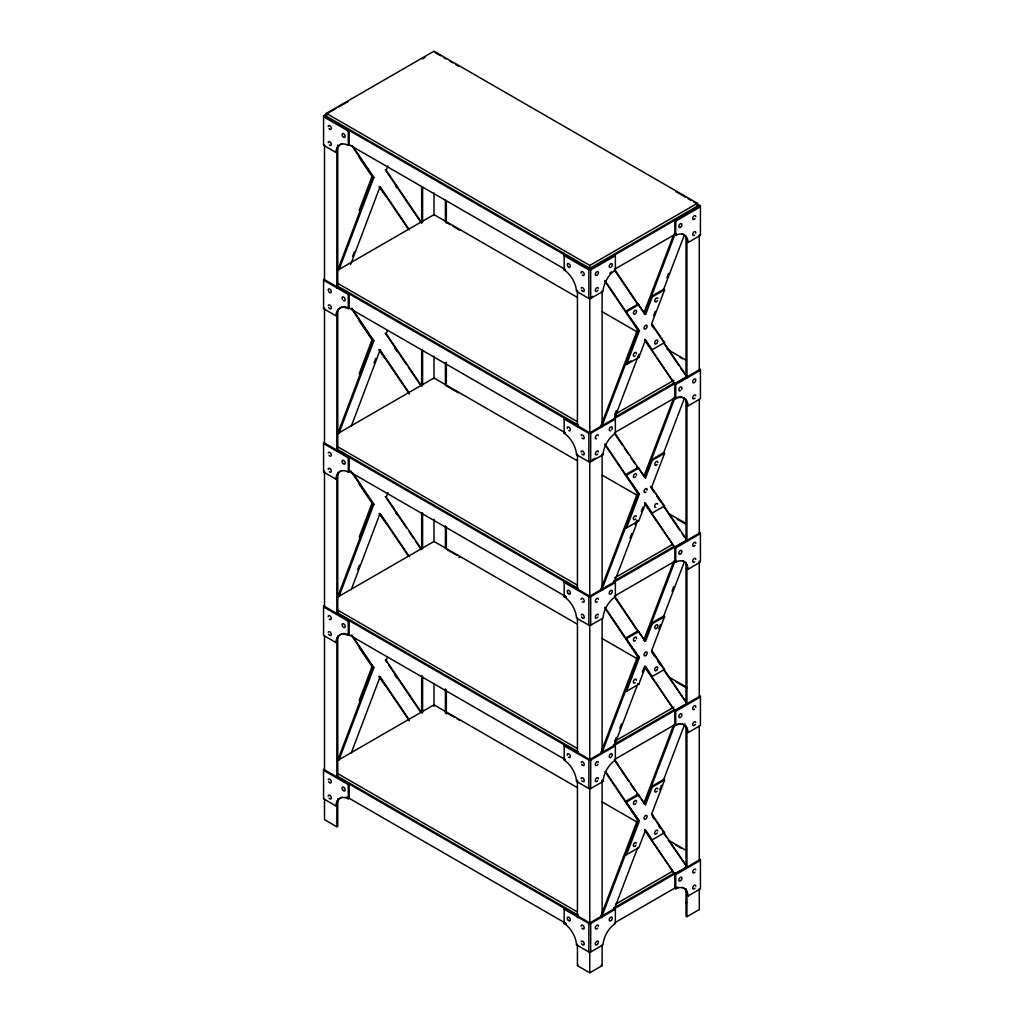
<?xml version="1.0" encoding="UTF-8"?>
<svg xmlns="http://www.w3.org/2000/svg" width="1024" height="1024" viewBox="0 0 1024 1024"><rect width="100%" height="100%" fill="white"/><g stroke="black" fill="none" stroke-linecap="round" stroke-linejoin="round"><path stroke-width="1.5" d="M699.494 696.448L674.829 710.694L674.829 724.941L644.659 804.134L645.581 804.672L652.262 787.123L664.602 780.006L663.68 779.469L651.341 786.598L652.262 787.123M360.102 157.888L359.168 157.363L372.045 176.384L359.258 210.214L360.179 210.739M337.971 269.491L372.966 176.909L351.68 145.472M338.893 270.016L373.888 177.446L352.614 145.997M352.576 256.371L354.266 251.891M350.669 264.384L380.083 186.586L409.357 229.85M421.696 222.72L386.227 170.317L387.93 165.837M360.102 321.293L359.168 320.755L372.045 339.776L359.258 373.606L360.179 374.144M337.408 434.381L372.966 340.301L351.68 308.864M338.893 433.408L373.888 340.838L351.718 308.083M374.067 362.918L375.757 358.426M351.232 426.291L380.083 349.978L379.162 349.453L409.331 394.022M421.696 386.112L386.227 333.709L387.366 330.726M360.102 484.685L359.168 484.147L372.045 503.168L359.258 536.998L360.179 537.536M337.408 597.773L372.966 503.706L350.797 470.95M338.893 596.813L373.888 504.23L352.614 472.794M357.658 569.702L359.36 565.21M351.232 589.683L380.083 513.382L409.357 556.634M421.696 549.517L386.227 497.114L387.93 492.634M360.102 648.077L359.168 647.552L372.045 666.56L359.258 700.39L360.179 700.928M337.971 759.68L372.966 667.098L351.68 635.648M338.893 760.205L373.888 667.622L351.718 634.88M351.232 753.075L380.083 676.774L379.162 676.237L409.331 720.806M421.696 712.909L386.227 660.506L387.366 657.523M601.754 423.603L637.542 329.651L604.941 281.306M602.112 425.626L601.19 425.088L602.112 425.626L638.464 330.189L604.979 280.525M625.6 363.981L626.522 364.518L639.398 330.726L625.677 311.219L638.016 304.102L645.581 314.483L652.262 296.947L664.602 289.818L663.68 289.28L651.341 296.41L652.262 296.947M614.656 414.976L616.371 410.496M666.918 277.798L668.621 273.331M638.925 354.253L614.451 418.509L615.373 419.072L615.373 433.318A18.675 10.778 -60 0 0 603.034 454.694L590.694 461.811L588.851 461.811L576.512 454.694A18.675 10.778 60 0 0 564.173 433.318L564.173 419.072L565.094 418.534M653.606 315.725L655.283 311.322M663.309 290.266L684.326 235.098M626.522 364.518L638.861 357.389L645.542 339.853L644.621 339.315L674.598 383.782L644.57 340.083M664.602 289.818L651.725 323.61L664.525 342.579L652.186 349.696L651.264 349.158M601.754 586.995L637.542 493.056L604.941 444.698M643.725 476.813L673.894 397.619L674.829 398.157L644.659 477.338L645.581 477.875L652.262 460.339L664.602 453.21L663.68 452.672L651.341 459.802L652.262 460.339M602.112 589.018L601.19 588.48L602.112 589.018L638.464 493.594L604.979 443.93M625.6 527.373L626.522 527.91L639.398 494.118L625.677 474.624L638.016 467.494L645.581 477.875M630.029 538.035L631.731 533.555M635.149 524.582L636.864 520.102M651.264 512.563L652.186 513.088L664.525 505.971L650.803 486.464L686.938 540.045L589.773 596.16L565.094 581.914L564.173 582.451L564.173 596.698A18.675 10.778 60 0 1 576.512 618.074L588.851 625.19L590.694 625.19L603.034 618.074A18.675 10.778 -60 0 1 615.373 596.698L615.373 582.451L614.451 581.914L637.786 520.64M641.28 511.475L642.944 507.098M663.309 453.658L684.326 398.49M651.725 487.002L664.602 453.21M601.754 750.387L637.542 656.448L604.941 608.09M602.112 752.422L601.19 751.885L602.112 752.422L638.464 656.986L604.979 607.322M625.6 690.765L626.522 691.302L639.398 657.523L625.677 638.016L638.016 630.886L645.581 641.28L652.262 623.731L664.602 616.614L663.68 616.077L651.341 623.194L652.262 623.731M614.656 741.773L616.371 737.293M619.789 728.32L621.491 723.84M672.038 591.168L673.741 586.701M565.094 745.293L564.173 745.83L564.173 760.077A18.675 10.778 60 0 1 576.512 781.44L588.851 788.57L590.694 788.57L603.034 781.44A18.675 10.778 -60 0 1 615.373 760.077L615.373 745.83L614.451 745.293L637.786 684.032M642.342 672.077L644.045 667.597M658.752 628.979L660.467 624.512M662.733 618.547L684.326 561.882M626.522 691.302L638.861 684.186L645.542 666.637L644.621 666.099L674.598 710.566L644.57 666.88M664.602 616.614L651.725 650.394L664.525 669.363L652.186 676.493L651.264 675.955M601.754 913.779L637.542 819.84L604.941 771.482M643.725 803.597L673.894 724.403L675.75 725.478A18.675 10.778 -60 0 1 688.09 732.608L700.429 725.478L700.429 695.923M602.112 915.814L601.19 915.277L602.112 915.814L638.464 820.378L605.862 772.019M625.6 854.17L626.522 854.707L639.398 820.915L625.677 801.408L638.016 794.291L645.581 804.672M565.094 908.685L564.173 909.222L564.173 923.469A18.675 10.778 60 0 1 576.512 944.845L588.851 951.962L590.694 951.962L603.034 944.845A18.675 10.778 -60 0 1 615.373 923.469L615.373 909.222L614.451 908.685L637.786 847.424M659.763 789.747L661.44 785.344M663.309 780.454L684.89 723.789M664.602 780.006L651.725 813.786L664.525 832.755L652.186 839.885L651.264 839.347M326.349 117.632L326.349 113.357L433.997 51.2L697.421 203.29L697.421 207.565M335.91 108.595L323.571 115.725L323.571 145.28L335.91 152.41L336.832 151.872A18.675 10.778 60 0 1 341.862 143.744M338.65 107.008L348.25 101.478M422.336 58.957L425.075 57.382M324.506 116.25L327.245 114.624M336.832 123.328L337.766 122.79M323.571 116.787L348.25 131.034L349.171 130.496L349.171 144.742L348.25 145.28A18.675 10.778 60 0 0 335.91 152.41M337.395 270.387L433.997 214.618L577.434 297.421M336.832 286.72L337.766 286.182L578.355 425.088L577.434 425.626M323.571 280.166L348.25 294.413L349.171 293.875L349.171 308.122L348.25 308.659A18.675 10.778 60 0 0 335.91 315.789L323.571 308.659L323.571 279.104M335.91 315.789L336.832 315.251A18.675 10.778 60 0 1 346.061 306.995M324.506 116.198L589.773 269.402L614.451 255.155L615.373 255.693L615.373 269.939A18.675 10.778 -60 0 0 603.034 291.315L590.694 298.432L588.851 298.432L576.512 291.315A18.675 10.778 60 0 0 564.173 269.939L564.173 255.693L565.094 255.155M564.173 269.939L565.094 269.402M577.434 262.234L578.355 261.696M326.349 113.357L589.773 265.434L697.421 203.29M326.349 116.198L589.773 268.288L697.421 206.131M589.773 269.35L699.277 206.131M693.568 201.83L700.429 205.786L700.429 235.341L688.09 242.47A18.675 10.778 -60 0 0 675.75 235.341L674.829 234.816L674.829 220.57L699.494 206.323L696.525 204.557M564.173 255.693L588.851 269.939L590.694 269.939L615.373 255.693M674.829 220.57L675.75 221.094L700.429 206.848M576.512 291.315L577.434 290.778M614.426 269.363L675.994 233.818M337.395 433.805L433.997 378.022L577.434 460.838M589.773 297.907L592.512 296.32M323.571 443.546L348.25 457.792L349.171 457.254L349.171 471.501L348.25 472.038A18.675 10.778 60 0 0 335.91 479.155L323.571 472.038L323.571 442.47M335.91 479.155L336.832 478.63A18.675 10.778 60 0 1 341.862 470.502M626.598 311.757L638.938 304.64M628.339 362.394L631.078 360.819M564.173 433.318L565.094 432.781M616 413.709L673.958 380.25M614.861 417.19L673.69 383.232M700.429 369.165L700.429 398.72L688.09 405.85A18.675 10.778 -60 0 0 675.75 398.72L674.829 398.195L674.829 383.949L699.494 369.702M564.173 419.072L588.851 433.318L590.694 433.318L615.373 419.072M674.829 383.949L675.75 384.474L700.429 370.227M576.512 454.694L577.434 454.157L577.434 589.978M675.994 397.222L614.426 432.768L615.373 433.318M337.395 597.222L433.997 541.44L577.434 624.256M592.512 459.699L595.251 458.112M336.832 613.517L337.766 612.979L578.355 751.885L577.434 752.422M323.571 606.925L348.25 621.171L349.171 620.634L349.171 634.88L348.25 635.418A18.675 10.778 60 0 0 335.91 642.534L323.571 635.418L323.571 605.85M458.906 557.542L459.827 557.005M335.91 642.534L336.832 642.01A18.675 10.778 60 0 1 346.061 633.754M626.598 475.149L638.938 468.032M626.522 527.91L638.861 520.781L645.542 503.245L652.186 513.088M564.173 596.698L565.094 596.16M614.618 577.92L672.576 544.448M613.491 581.376L673.69 546.624M614.669 596.275L644.659 640.742L674.829 561.549L674.829 547.315L699.494 533.069M564.173 582.451L588.851 596.698L590.694 596.698L615.373 582.451M674.829 547.315L675.75 547.853L700.429 533.606M576.512 618.074L577.434 617.536M614.426 596.16L675.994 560.614M337.395 760.627L433.997 704.858L577.434 787.661M682.138 560.563A18.675 10.778 -60 0 1 687.168 568.691L688.09 569.229L700.429 562.099L700.429 532.544M336.832 776.909L337.766 776.371L578.355 915.277L577.434 915.814M323.571 770.317L348.25 784.563L349.171 784.026L349.171 798.272L348.25 798.81A18.675 10.778 60 0 0 335.91 805.939L323.571 798.81L323.571 769.254M335.91 805.939L336.832 805.402A18.675 10.778 60 0 1 341.862 797.274M626.598 638.554L638.938 631.424M324.506 798.861L324.506 819.648L336.832 826.765L337.766 826.24L337.766 798.669M564.173 760.077L565.094 759.539M614.618 741.338L673.958 707.072M613.491 744.768L673.69 710.016M564.173 745.83L588.851 760.077L590.694 760.077L615.373 745.83M674.829 710.694L675.75 711.232L700.429 696.986M576.512 781.44L577.434 780.915M614.426 759.552L675.994 724.006M626.598 801.946L638.938 794.816M626.522 854.707L638.861 847.578L645.542 830.042L652.186 839.885M564.173 923.469L565.094 922.931M616 903.949L672.576 871.283M613.491 908.173L675.059 872.627M700.429 859.315L700.429 888.87L688.09 896A18.675 10.778 -60 0 0 675.75 888.87L674.829 888.346L674.829 874.099L699.494 859.853M564.173 909.222L588.851 923.469L590.694 923.469L615.373 909.222M674.829 874.099L675.75 874.624L700.429 860.378M576.512 944.845L577.434 944.307M675.994 887.411L614.426 922.944L615.373 923.469M577.434 944.896L577.434 965.67L578.355 965.146M686.003 902.989L686.938 902.451M577.434 965.67L589.773 972.8L602.112 965.67L602.112 944.896M686.003 888.602L686.003 916.173L686.938 916.698L699.277 909.581L699.277 888.794M386.227 170.317L385.306 169.792L420.774 222.195M372.045 176.384L373.888 177.446M385.843 195.93L379.072 186.752M386.227 333.709L385.306 333.184L406.592 364.621M372.045 339.776L373.888 340.838M385.843 359.322L379.072 350.144M386.227 497.114L385.306 496.576L406.592 528.026M372.045 503.168L373.888 504.23M385.843 522.714L379.072 513.549M386.227 660.506L385.306 659.968L387.085 662.592M372.045 666.56L373.888 667.622M385.843 686.118L379.072 676.941M435.149 52.634L440.64 55.795M443.379 57.382L446.118 58.957M450.24 61.338L452.979 62.925M455.718 64.499L458.458 66.086M675.75 191.539L685.35 197.082M688.09 198.656L690.829 200.243M686.003 212.723L686.938 213.261M688.09 242.47L687.168 241.933A18.675 10.778 -60 0 0 682.138 233.818M601.19 261.696L602.112 262.234M349.286 144.755L564.992 269.299M602.266 311.757L638.118 332.454M667.085 349.184L686.387 360.333M447.488 223.13L450.24 224.717M452.979 226.304L459.827 230.259M679.859 357.286L682.598 358.874M680.717 368.269L686.938 376.653L589.773 432.781L324.506 279.629M688.09 405.85L687.168 405.312A18.675 10.778 -60 0 0 677.939 397.056M337.382 283.136L577.357 421.683M347.904 307.354L564.992 432.691M603.034 454.694L602.112 454.157L602.112 589.978M602.266 475.174L638.118 495.872M668.454 513.395L686.387 523.738M447.488 386.509L458.458 392.845M677.12 519.078L685.35 523.827M686.003 539.52L686.938 540.045L681.6 532.979M688.09 569.229A18.675 10.778 -60 0 0 675.75 562.099L673.894 561.011L643.725 640.205L645.581 641.28M337.382 446.554L577.357 585.101M324.506 443.008L349.171 457.254M349.286 471.552L566.374 596.877M602.266 638.579L638.118 659.29M668.454 676.8L686.387 687.155M447.488 549.888L457.088 555.43M675.75 681.664L686.72 688M663.974 670.234L686.938 703.45L589.773 759.539L324.506 606.387M688.09 732.608L687.168 732.07A18.675 10.778 -60 0 0 677.939 723.814M337.382 609.958L577.357 748.506M347.904 634.138L564.992 759.475M602.112 780.915L603.034 781.44M602.266 801.997L638.118 822.694M668.454 840.218L686.387 850.573M446.118 712.486L454.349 717.235M457.088 718.822L459.827 720.41M675.75 845.069L681.229 848.23M668.39 840.166L686.938 866.842L589.773 922.931L324.506 769.779M688.09 896L687.168 895.462A18.675 10.778 -60 0 0 682.138 887.334M337.382 773.376L577.357 911.923M349.286 798.336L566.374 923.674M601.19 965.146L602.112 965.67M645.581 314.483L643.725 313.408L673.894 234.227L674.829 234.765L644.659 313.946L614.669 269.491M663.59 342.042L664.525 342.579M637.542 329.651L639.398 330.726M686.003 376.115L686.938 376.653L651.661 324.339M637.939 356.851L638.861 357.389M663.59 505.434L664.525 505.971M637.542 493.056L639.398 494.118M613.517 581.363L614.451 581.901M663.59 668.826L664.525 669.363M637.542 656.448L639.398 657.523M686.003 702.912L686.938 703.45L651.661 651.123M637.939 683.648L638.861 684.186M613.517 744.755L614.451 745.293M663.59 832.23L664.525 832.755M637.542 819.84L639.398 820.915M686.003 866.304L686.938 866.842L651.661 814.515M613.517 908.147L614.451 908.685M395.533 185.741L397.248 188.275M379.994 187.29L408.435 229.312M408.358 367.245L419.891 384.269M394.675 347.866L397.248 351.667M380.083 349.978L409.357 393.242M409.254 531.955L413.683 538.496M415.45 541.12L420.774 548.979M395.533 512.525L397.248 515.059M379.994 514.074L408.435 556.109M388.736 665.05L419.891 711.066M394.675 674.65L397.248 678.451M380.083 676.774L409.357 720.038M614.63 270.259L637.555 304.256M651.648 325.146L654.285 329.062M663.974 343.45L678.963 365.658M645.542 339.853L652.186 349.696M614.669 432.883L643.827 476.109M614.63 433.651L622.566 445.427M624.333 448.038L628.736 454.579M630.502 457.19L634.918 463.731M636.672 466.342L638.438 468.966M650.765 487.232L654.285 492.467M656.934 496.384L660.454 501.606M663.974 506.842L679.846 530.368M644.621 502.707L674.598 547.174L644.57 503.475M614.63 597.043L636.672 629.747M651.648 651.942L654.285 655.859M657.805 661.082L660.454 665.011M645.542 666.637L652.186 676.493M614.669 759.667L643.827 802.906M614.63 760.448L628.736 781.363M630.502 783.987L634.918 790.515M636.672 793.139L638.438 795.75M652.518 816.64L654.285 819.251M658.688 825.792L660.454 828.403M663.104 832.32L666.624 837.555M644.621 829.504L674.598 873.958L644.57 830.272M699.277 234.906L699.277 370.803M699.277 399.578L699.277 533.875M699.277 561.05L699.277 696.947M699.277 725.722L699.277 860.019M686.938 238.835L686.938 377.933M686.938 401.907L686.938 541.005M686.938 564.979L686.938 704.077M686.938 728.051L686.938 867.136M686.938 891.123L686.938 916.698M686.003 236.314L686.003 375.795M686.003 399.386L686.003 540.467M686.003 562.458L686.003 703.539M686.003 725.914L686.003 866.611M675.75 221.094L675.75 235.341M675.75 384.474L675.75 398.72M675.75 547.853L675.75 562.099M675.75 711.232L675.75 725.478M675.75 874.624L675.75 888.87M602.112 291.008L602.112 426.906M602.112 618.752L602.112 753.05M602.112 780.224L602.112 917.709M590.694 269.939L590.694 298.432M590.694 433.318L590.694 461.811M590.694 596.698L590.694 625.19M590.694 760.077L590.694 788.57M590.694 923.469L590.694 951.962M589.773 265.434L589.773 268.288M589.773 298.138L589.773 432.422M589.773 461.197L589.773 597.094M589.773 625.869L589.773 760.166M589.773 787.341L589.773 923.238M589.773 952.013L589.773 972.8M588.851 269.939L588.851 298.432M588.851 433.318L588.851 461.811M588.851 596.698L588.851 625.19M588.851 760.077L588.851 788.57M588.851 923.469L588.851 951.962M577.434 291.008L577.434 426.906M577.434 618.752L577.434 753.05M577.434 780.224L577.434 917.709M446.336 200.794L446.336 223.181M446.336 362.266L446.336 386.253M446.336 526.938L446.336 549.325M446.336 690.01L446.336 713.984M445.414 199.731L445.414 222.106M445.414 362.803L445.414 385.178M445.414 525.875L445.414 548.25M445.414 688.947L445.414 712.922M433.997 193.139L433.997 215.526M433.997 356.211L433.997 378.598M433.997 519.283L433.997 541.67M433.997 683.955L433.997 706.33M422.592 186.944L422.592 222.106M422.592 350.016L422.592 385.178M422.592 513.088L422.592 548.25M422.592 676.16L422.592 712.922M421.658 186.406L421.658 223.181M421.658 349.478L421.658 386.253M421.658 512.55L421.658 549.325M421.658 675.622L421.658 712.397M348.25 131.034L348.25 145.28M348.25 294.413L348.25 308.659M348.25 457.792L348.25 472.038M348.25 621.171L348.25 635.418M348.25 784.563L348.25 798.81M337.766 145.178L337.766 287.462M337.766 309.453L337.766 450.534M337.766 472.525L337.766 613.606M337.766 635.981L337.766 778.278M336.832 147.302L336.832 288M336.832 311.974L336.832 451.072M336.832 475.046L336.832 614.144M336.832 638.118L336.832 777.203M336.832 801.19L336.832 826.765M324.506 144.973L324.506 279.27M324.506 308.045L324.506 443.942M324.506 471.117L324.506 607.014M324.506 635.789L324.506 770.086M634.445 519.706A2.176 1.254 -60 0 1 633.754 517.133A2.176 1.254 -60 0 1 636.339 516.442M635.622 518.861A2.176 1.254 -60 0 1 635.251 519.245M646.003 492.032A2.176 1.254 -60 0 1 644.058 491.584A2.176 1.254 -60 0 1 645.734 488.691A2.176 1.254 -60 0 1 647.091 490.138M656.333 465.114A2.176 1.254 -60 0 1 654.784 464.218A2.176 1.254 -60 0 1 656.333 461.555A2.176 1.254 -60 0 1 657.869 462.438M657.101 464.422A2.176 1.254 -60 0 1 656.73 464.819M655.795 507.392A2.176 1.254 -60 0 1 655.104 504.806A2.176 1.254 -60 0 1 657.677 504.115M634.214 477.645A2.176 1.254 -60 0 1 633.587 475.712A2.176 1.254 -60 0 1 635.52 473.677A2.176 1.254 -60 0 1 636.48 475.251M635.763 476.749A2.176 1.254 -60 0 1 635.392 477.146M596.864 765.414A2.176 1.254 -60 0 1 595.328 764.685A2.176 1.254 -60 0 1 596.595 762.035A2.176 1.254 -60 0 1 598.362 762.317M597.952 764.262A2.176 1.254 -60 0 1 597.632 764.736M611.149 757.107A2.176 1.254 -60 0 1 609.216 756.352A2.176 1.254 -60 0 1 611.392 753.638A2.176 1.254 -60 0 1 611.84 756.25M597.632 780.762A2.176 1.254 -60 0 1 595.418 781.107A2.176 1.254 -60 0 1 596.595 778.061A2.176 1.254 -60 0 1 598.413 778.778M581.133 778.778A2.176 1.254 60 0 1 582.95 778.061A2.176 1.254 60 0 1 584.128 781.107A2.176 1.254 60 0 1 581.901 780.762M567.309 755.226A2.176 1.254 60 0 1 568.666 753.766A2.176 1.254 60 0 1 570.33 756.659A2.176 1.254 60 0 1 568.397 757.107M581.184 762.317A2.176 1.254 60 0 1 582.95 762.035A2.176 1.254 60 0 1 584.218 764.685A2.176 1.254 60 0 1 582.682 765.414M582.272 765.12A2.176 1.254 60 0 1 581.581 764.262M328.205 142.618A2.176 1.254 60 0 1 329.882 141.811A2.176 1.254 60 0 1 331.264 144.691A2.176 1.254 60 0 1 329.344 144.986M342.528 136.115A2.176 1.254 60 0 1 343.091 133.504A2.176 1.254 60 0 1 345.165 136.525A2.176 1.254 60 0 1 342.848 136.589M328.205 126.579A2.176 1.254 60 0 1 329.741 125.696A2.176 1.254 60 0 1 331.29 128.358A2.176 1.254 60 0 1 329.741 129.254M329.344 128.96A2.176 1.254 60 0 1 328.973 128.576M695.027 218.637A2.176 1.254 -60 0 1 692.813 218.982A2.176 1.254 -60 0 1 693.99 215.936A2.176 1.254 -60 0 1 695.795 216.653M681.152 226.65A2.176 1.254 -60 0 1 678.835 226.598A2.176 1.254 -60 0 1 680.909 223.578A2.176 1.254 -60 0 1 681.472 226.176M694.656 235.059A2.176 1.254 -60 0 1 692.723 234.611A2.176 1.254 -60 0 1 694.387 231.718A2.176 1.254 -60 0 1 695.744 233.165M328.205 469.363A2.176 1.254 60 0 1 329.882 468.557A2.176 1.254 60 0 1 331.264 471.437A2.176 1.254 60 0 1 329.344 471.744M342.528 462.874A2.176 1.254 60 0 1 343.091 460.262A2.176 1.254 60 0 1 345.165 463.283A2.176 1.254 60 0 1 342.848 463.334M328.256 452.902A2.176 1.254 60 0 1 330.829 453.594A2.176 1.254 60 0 1 330.138 456.179M329.344 455.718A2.176 1.254 60 0 1 328.973 455.322M596.467 438.835A2.176 1.254 -60 0 1 595.776 436.25A2.176 1.254 -60 0 1 598.362 435.558M610.752 430.643A2.176 1.254 -60 0 1 609.254 429.261A2.176 1.254 -60 0 1 611.52 426.88A2.176 1.254 -60 0 1 611.84 429.491M597.632 454.003A2.176 1.254 -60 0 1 595.418 454.349A2.176 1.254 -60 0 1 596.595 451.315A2.176 1.254 -60 0 1 598.413 452.019M581.133 452.019A2.176 1.254 60 0 1 582.95 451.315A2.176 1.254 60 0 1 584.128 454.349A2.176 1.254 60 0 1 581.901 454.003M567.309 428.467A2.176 1.254 60 0 1 568.525 426.957A2.176 1.254 60 0 1 570.33 429.594A2.176 1.254 60 0 1 568.794 430.643M581.184 435.558A2.176 1.254 60 0 1 583.77 436.25A2.176 1.254 60 0 1 583.078 438.835M582.272 438.374A2.176 1.254 60 0 1 581.901 437.978M693.862 546.24A2.176 1.254 -60 0 1 692.736 544.858A2.176 1.254 -60 0 1 694.387 542.438A2.176 1.254 -60 0 1 695.795 543.398M695.027 545.395A2.176 1.254 -60 0 1 694.656 545.779M681.152 553.408A2.176 1.254 -60 0 1 678.835 553.344A2.176 1.254 -60 0 1 680.909 550.323A2.176 1.254 -60 0 1 681.472 552.934M694.656 561.805A2.176 1.254 -60 0 1 692.736 561.51A2.176 1.254 -60 0 1 694.118 558.63A2.176 1.254 -60 0 1 695.795 559.437M634.854 846.336A2.176 1.254 -60 0 1 633.318 845.594A2.176 1.254 -60 0 1 634.586 842.957A2.176 1.254 -60 0 1 636.339 843.226M635.942 845.184A2.176 1.254 -60 0 1 635.251 846.042M646.003 818.816A2.176 1.254 -60 0 1 644.058 818.061A2.176 1.254 -60 0 1 646.246 815.347A2.176 1.254 -60 0 1 646.694 817.958M655.936 792.077A2.176 1.254 -60 0 1 655.245 789.491A2.176 1.254 -60 0 1 657.818 788.8M657.101 791.219A2.176 1.254 -60 0 1 656.73 791.616M656.192 834.01A2.176 1.254 -60 0 1 654.656 833.267A2.176 1.254 -60 0 1 655.923 830.63A2.176 1.254 -60 0 1 657.677 830.912M657.28 832.858A2.176 1.254 -60 0 1 656.96 833.318M634.586 804.39A2.176 1.254 -60 0 1 633.498 802.842A2.176 1.254 -60 0 1 635.392 800.499A2.176 1.254 -60 0 1 636.48 802.048M635.763 803.546A2.176 1.254 -60 0 1 635.392 803.93M347.597 634.202A18.675 10.778 60 0 1 349.171 634.88M328.256 632.307A2.176 1.254 60 0 1 330.01 632.038A2.176 1.254 60 0 1 331.277 634.675A2.176 1.254 60 0 1 329.741 635.418M329.344 635.123A2.176 1.254 60 0 1 328.653 634.266M342.528 626.253A2.176 1.254 60 0 1 342.976 623.629A2.176 1.254 60 0 1 345.165 626.355A2.176 1.254 60 0 1 343.219 627.11M328.205 616.717A2.176 1.254 60 0 1 329.882 615.91A2.176 1.254 60 0 1 331.264 618.79A2.176 1.254 60 0 1 329.344 619.098M609.843 273.382A18.675 10.778 -60 0 1 611.328 271.872M597.261 274.995A2.176 1.254 -60 0 1 595.328 274.547A2.176 1.254 -60 0 1 597.005 271.654A2.176 1.254 -60 0 1 598.362 273.101M597.952 274.138A2.176 1.254 -60 0 1 597.632 274.598M611.52 266.586A2.176 1.254 -60 0 1 609.216 266.534A2.176 1.254 -60 0 1 611.277 263.514A2.176 1.254 -60 0 1 611.84 266.125M596.864 291.315A2.176 1.254 -60 0 1 595.328 290.573A2.176 1.254 -60 0 1 596.595 287.936A2.176 1.254 -60 0 1 598.362 288.205M597.952 290.163A2.176 1.254 -60 0 1 597.632 290.624M581.184 288.205A2.176 1.254 60 0 1 582.95 287.936A2.176 1.254 60 0 1 584.218 290.573A2.176 1.254 60 0 1 582.682 291.315M582.272 291.021A2.176 1.254 60 0 1 581.581 290.163M567.258 264.602A2.176 1.254 60 0 1 569.062 263.885A2.176 1.254 60 0 1 570.24 266.931A2.176 1.254 60 0 1 568.026 266.586M567.706 266.125A2.176 1.254 60 0 1 567.462 265.613M581.184 273.101A2.176 1.254 60 0 1 582.541 271.654A2.176 1.254 60 0 1 584.218 274.547A2.176 1.254 60 0 1 582.272 274.995M597.261 601.754A2.176 1.254 -60 0 1 595.341 601.446A2.176 1.254 -60 0 1 596.736 598.566A2.176 1.254 -60 0 1 598.413 599.373M611.52 593.344A2.176 1.254 -60 0 1 609.216 593.293A2.176 1.254 -60 0 1 611.277 590.272A2.176 1.254 -60 0 1 611.84 592.87M596.864 618.074A2.176 1.254 -60 0 1 595.328 617.331A2.176 1.254 -60 0 1 596.595 614.682A2.176 1.254 -60 0 1 598.362 614.963M597.952 616.922A2.176 1.254 -60 0 1 597.632 617.382M581.184 614.963A2.176 1.254 60 0 1 582.95 614.682A2.176 1.254 60 0 1 584.218 617.331A2.176 1.254 60 0 1 582.682 618.074M582.272 617.779A2.176 1.254 60 0 1 581.581 616.922M567.706 592.87A2.176 1.254 60 0 1 568.269 590.272A2.176 1.254 60 0 1 570.33 593.293A2.176 1.254 60 0 1 568.026 593.344M581.133 599.373A2.176 1.254 60 0 1 582.81 598.566A2.176 1.254 60 0 1 584.192 601.446A2.176 1.254 60 0 1 582.272 601.754M346.061 797.146A18.675 10.778 60 0 1 347.597 797.594M328.205 796.134A2.176 1.254 60 0 1 330.01 795.43A2.176 1.254 60 0 1 331.187 798.477A2.176 1.254 60 0 1 328.973 798.131M342.528 789.645A2.176 1.254 60 0 1 343.091 787.034A2.176 1.254 60 0 1 345.165 790.054A2.176 1.254 60 0 1 342.848 790.118M328.256 779.686A2.176 1.254 60 0 1 330.01 779.405A2.176 1.254 60 0 1 331.277 782.042A2.176 1.254 60 0 1 329.741 782.784M329.344 782.49A2.176 1.254 60 0 1 328.653 781.632M695.347 381.542A2.176 1.254 -60 0 1 692.864 382.477A2.176 1.254 -60 0 1 694.118 379.213A2.176 1.254 -60 0 1 695.744 380.518M680.371 390.707A2.176 1.254 -60 0 1 678.886 389.325A2.176 1.254 -60 0 1 681.152 386.944A2.176 1.254 -60 0 1 681.472 389.555M693.862 398.899A2.176 1.254 -60 0 1 693.171 396.314A2.176 1.254 -60 0 1 695.744 395.622M695.027 398.042A2.176 1.254 -60 0 1 694.656 398.438M328.256 305.562A2.176 1.254 60 0 1 330.01 305.28A2.176 1.254 60 0 1 331.277 307.917A2.176 1.254 60 0 1 329.741 308.659M329.344 308.365A2.176 1.254 60 0 1 328.653 307.507M342.528 299.494A2.176 1.254 60 0 1 342.848 296.883A2.176 1.254 60 0 1 345.114 299.264A2.176 1.254 60 0 1 343.629 300.646M328.256 290.458A2.176 1.254 60 0 1 329.882 289.152A2.176 1.254 60 0 1 331.136 292.416A2.176 1.254 60 0 1 328.653 291.482M676.403 887.654A18.675 10.778 -60 0 1 677.939 887.206M693.862 873.011A2.176 1.254 -60 0 1 693.171 870.438A2.176 1.254 -60 0 1 695.744 869.747M695.027 872.166A2.176 1.254 -60 0 1 694.656 872.55M681.152 880.179A2.176 1.254 -60 0 1 678.835 880.128A2.176 1.254 -60 0 1 680.909 877.107A2.176 1.254 -60 0 1 681.472 879.706M695.027 888.192A2.176 1.254 -60 0 1 692.813 888.538A2.176 1.254 -60 0 1 693.99 885.491A2.176 1.254 -60 0 1 695.795 886.208M635.251 355.853A2.176 1.254 -60 0 1 633.318 355.405A2.176 1.254 -60 0 1 634.982 352.512A2.176 1.254 -60 0 1 636.339 353.971M646.374 328.243A2.176 1.254 -60 0 1 644.058 328.192A2.176 1.254 -60 0 1 646.131 325.171A2.176 1.254 -60 0 1 646.694 327.77M657.421 300.57A2.176 1.254 -60 0 1 655.066 301.683A2.176 1.254 -60 0 1 655.68 298.701A2.176 1.254 -60 0 1 657.818 298.611M656.589 343.526A2.176 1.254 -60 0 1 654.656 343.078A2.176 1.254 -60 0 1 656.333 340.186A2.176 1.254 -60 0 1 657.677 341.645M657.28 342.669A2.176 1.254 -60 0 1 656.96 343.142M636.083 312.883A2.176 1.254 -60 0 1 633.587 313.818A2.176 1.254 -60 0 1 634.854 310.566A2.176 1.254 -60 0 1 636.48 311.859M635.251 682.65A2.176 1.254 -60 0 1 633.331 682.342A2.176 1.254 -60 0 1 634.714 679.462A2.176 1.254 -60 0 1 636.39 680.269M646.374 655.027A2.176 1.254 -60 0 1 644.058 654.976A2.176 1.254 -60 0 1 646.131 651.955A2.176 1.254 -60 0 1 646.694 654.566M657.421 627.354A2.176 1.254 -60 0 1 654.938 628.288A2.176 1.254 -60 0 1 656.192 625.024A2.176 1.254 -60 0 1 657.818 626.33M656.589 670.323A2.176 1.254 -60 0 1 654.669 670.016A2.176 1.254 -60 0 1 656.064 667.136A2.176 1.254 -60 0 1 657.741 667.942M657.523 668.954A2.176 1.254 -60 0 1 656.96 669.926M635.392 640.538A2.176 1.254 -60 0 1 633.536 640.499A2.176 1.254 -60 0 1 634.342 637.811A2.176 1.254 -60 0 1 636.326 637.389M636.48 637.734A2.176 1.254 -60 0 1 636.48 638.656M597.632 928.128A2.176 1.254 -60 0 1 595.418 928.474A2.176 1.254 -60 0 1 596.595 925.427A2.176 1.254 -60 0 1 598.413 926.144M611.52 920.115A2.176 1.254 -60 0 1 609.216 920.064A2.176 1.254 -60 0 1 611.277 917.043A2.176 1.254 -60 0 1 611.84 919.642M597.261 944.55A2.176 1.254 -60 0 1 595.328 944.102A2.176 1.254 -60 0 1 597.005 941.21A2.176 1.254 -60 0 1 598.362 942.656M597.952 943.693A2.176 1.254 -60 0 1 597.632 944.154M581.184 941.734A2.176 1.254 60 0 1 583.334 941.824A2.176 1.254 60 0 1 583.936 944.806A2.176 1.254 60 0 1 581.581 943.693M567.706 919.642A2.176 1.254 60 0 1 568.269 917.043A2.176 1.254 60 0 1 570.33 920.064A2.176 1.254 60 0 1 568.026 920.115M581.133 926.144A2.176 1.254 60 0 1 582.95 925.427A2.176 1.254 60 0 1 584.128 928.474A2.176 1.254 60 0 1 581.901 928.128M694.656 709.158A2.176 1.254 -60 0 1 692.723 708.71A2.176 1.254 -60 0 1 694.387 705.818A2.176 1.254 -60 0 1 695.744 707.277M680.781 717.171A2.176 1.254 -60 0 1 678.835 716.416A2.176 1.254 -60 0 1 681.024 713.69A2.176 1.254 -60 0 1 681.472 716.314M694.259 725.478A2.176 1.254 -60 0 1 692.723 724.736A2.176 1.254 -60 0 1 693.99 722.099A2.176 1.254 -60 0 1 695.744 722.381M695.347 724.326A2.176 1.254 -60 0 1 694.656 725.184M337.766 449.587L336.832 450.112L577.434 589.018L578.355 588.493L337.766 449.587"/></g></svg>
